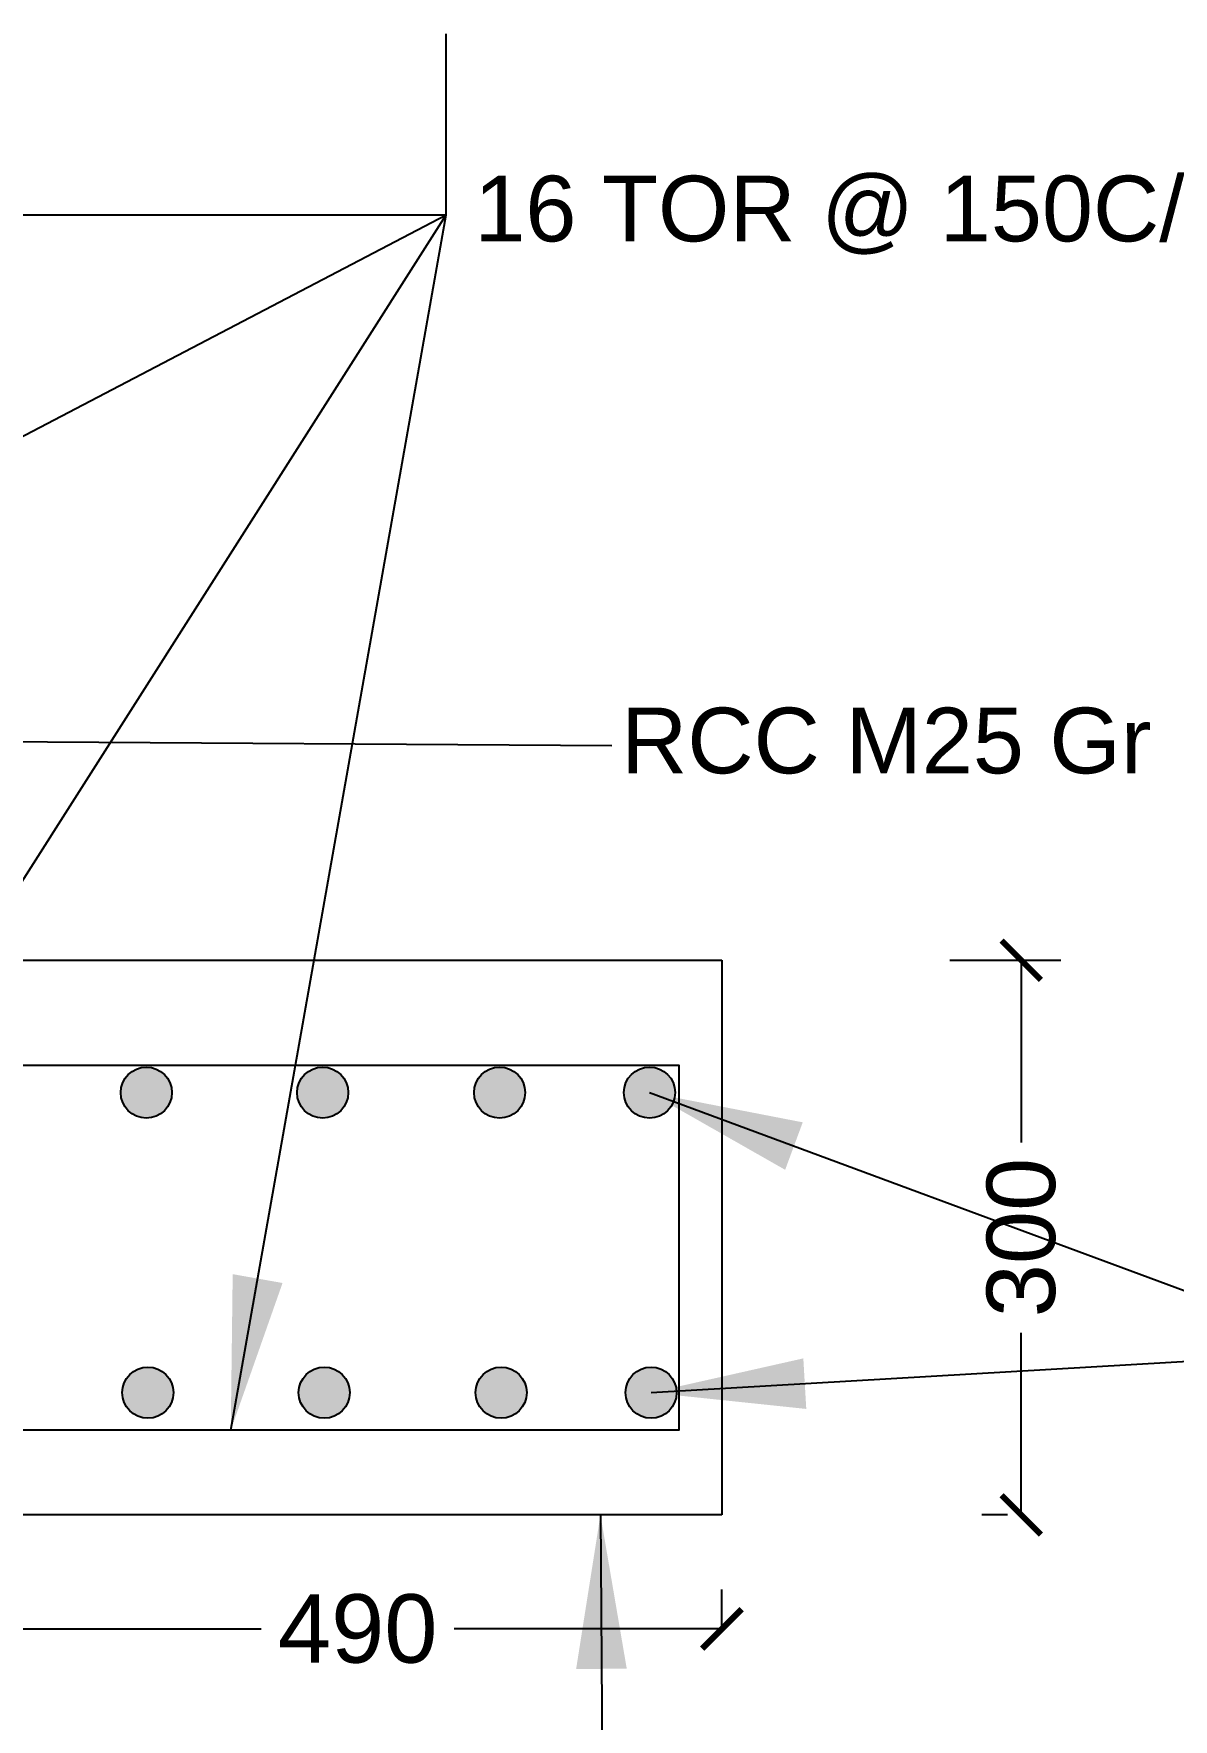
# Model space of a CAD drawing. Header units: inches. Extents: x 0 to 11487, y 0 to 10656.
# Drawn here: x 627.19 to 632.39, y 409.41 to 417.11 of the extents above; entities that cross this region are included whole.
import ezdxf

# ---------------------------------------------------------------- set-up
doc = ezdxf.new("R2010")
doc.units = ezdxf.units.IN
doc.header["$MEASUREMENT"] = 0
for name, color, linetype in [('DIMENSION', 255, 'Continuous'), ('DRAWING', 7, 'Continuous'), ('HATCH', 7, 'Continuous'), ('TEXT', 255, 'Continuous')]:
    doc.layers.add(name, color=color, linetype=linetype)
doc.styles.get("Standard").update_dxf_attribs({"font": 'arial.ttf'})
doc.styles.add('TIMES NEW ROMAN', font='times.ttf')
doc.dimstyles.new('dig', dxfattribs={"dimtxt": 0.3125, "dimasz": 0.18, "dimexe": 0.18, "dimexo": 0.0625, "dimgap": 0.09, "dimtad": 0, "dimtih": 1, "dimtoh": 1, "dimdec": 4, "dimzin": 0, "dimdsep": 46, "dimtxsty": 'Standard', "dimblk": 'ARCHTICK', "dimcen": 0.09, "dimadec": 0, "dimazin": 0, "dimtfac": 1, "dimtdec": 4, "dimtofl": 0, "dimtmove": 0, "dimatfit": 3, "dimldrblk": 'ARCHTICK', "dimfxl": 1, "dimtolj": 1, "dimtzin": 0, "dimarcsym": 0})
doc.dimstyles.new('ISO-25', dxfattribs={"dimtxt": 0.636364, "dimasz": 0.703125, "dimexe": 1.25, "dimexo": 0.625, "dimtad": 0, "dimtih": 1, "dimtoh": 1, "dimlfac": 100, "dimtxsty": 'TIMES NEW ROMAN', "dimcen": 2.5, "dimadec": 0, "dimazin": 0, "dimtfac": 1, "dimtmove": 0, "dimatfit": 3, "dimfxl": 1, "dimarcsym": 0})

# ---------------------------------------------------------------- blocks, each defined once
blk = doc.blocks.new('_ArchTick')
at = {"color": 0, "linetype": 'ByBlock', "const_width": 0.15}
blk.add_lwpolyline([(-0.5, -0.5), (0.5, 0.5)], dxfattribs=at)
blk = doc.blocks.new('*D88')
at = {"layer": 'Defpoints', "color": 0, "ltscale": 0.02, "transparency": 16777216}
for p in [(627.0045, 409.7975), (630.3294, 409.8242), (630.3294, 409.7707)]:
    blk.add_point(p, dxfattribs=at)
at = {"layer": 'DIMENSION', "color": 0, "lineweight": -2, "ltscale": 0.02, "transparency": 16777216}
for p, q in [((627.0045, 409.86), (627.0045, 410.0042)), ((630.3294, 409.8332), (630.3294, 410.0042)), ((627.0045, 409.8242), (628.2259, 409.8242)), ((630.3294, 409.8242), (629.1079, 409.8242))]:
    blk.add_line(p, q, dxfattribs=at)
at = {"layer": 'DIMENSION', "color": 0, "lineweight": -2, "ltscale": 0.02, "transparency": 16777216, "xscale": 0.18, "yscale": 0.18, "zscale": 0.18, "rotation": 180}
blk.add_blockref('_ArchTick', (627.0045, 409.8242), dxfattribs=at)
at = {"layer": 'DIMENSION', "color": 0, "lineweight": -2, "ltscale": 0.02, "transparency": 16777216, "xscale": 0.18, "yscale": 0.18, "zscale": 0.18}
blk.add_blockref('_ArchTick', (630.3294, 409.8242), dxfattribs=at)
at = {"layer": 'DIMENSION', "color": 0, "ltscale": 0.02, "transparency": 16777216, "insert": (628.6669, 409.8242), "char_height": 0.3125, "attachment_point": 5}
blk.add_mtext('\\A1;490', dxfattribs=at)
blk = doc.blocks.new('*D90')
at = {"layer": 'Defpoints', "color": 0, "ltscale": 0.02, "transparency": 16777216}
for p in [(631.3077, 412.8777), (631.6965, 410.3452), (631.6965, 410.3452)]:
    blk.add_point(p, dxfattribs=at)
at = {"layer": 'DIMENSION', "color": 0, "lineweight": -2, "ltscale": 0.02, "transparency": 16777216}
for p, q in [((631.3702, 412.8777), (631.8765, 412.8777)), ((631.6965, 412.8777), (631.6965, 412.0461)), ((631.6965, 410.3452), (631.6965, 411.1769)), ((631.634, 410.3452), (631.5165, 410.3452))]:
    blk.add_line(p, q, dxfattribs=at)
at = {"layer": 'DIMENSION', "color": 0, "lineweight": -2, "ltscale": 0.02, "transparency": 16777216, "xscale": 0.18, "yscale": 0.18, "zscale": 0.18}
for p, rotation in [((631.6965, 412.8777), 90), ((631.6965, 410.3452), 270)]:
    blk.add_blockref('_ArchTick', p, dxfattribs=dict(at, rotation=rotation))
at = {"layer": 'DIMENSION', "color": 0, "ltscale": 0.02, "transparency": 16777216, "insert": (631.6965, 411.6115), "char_height": 0.3125, "attachment_point": 5, "rotation": 90}
blk.add_mtext('\\A1;300', dxfattribs=at)

msp = doc.modelspace()

# ---------------------------------------------------------------- hatches: boundary and pattern name
at = {"layer": 'HATCH'}
for points in [[(627.58498, 412.27321, 1), (627.81842, 412.27321, 1)], [(628.39012, 412.27321, 1), (628.62356, 412.27321, 1)], [(629.19784, 412.27321, 1), (629.43129, 412.27321, 1)], [(629.88235, 412.27321, 1), (630.1158, 412.27321, 1)], [(627.59198, 410.90322, 1), (627.82542, 410.90322, 1)], [(628.39712, 410.90322, 1), (628.63056, 410.90322, 1)], [(629.20484, 410.90322, 1), (629.43828, 410.90322, 1)], [(629.88935, 410.90322, 1), (630.1228, 410.90322, 1)]]:
    msp.add_hatch(color=256, dxfattribs=at).paths.add_polyline_path(points)
h = msp.add_hatch(dxfattribs=at)
h.set_pattern_fill('AR-CONC', color=256, scale=1e-05, angle=90)
h.set_pattern_definition([(140, (1015.28891834, 0.325771576), (6.275213498e-06, 7.172601826e-05), [7.5e-06, -8.25e-05]), (85, (1015.28891834, 0.325771576), (-7.521921337e-05, -1.3875133361e-05), [6e-06, -6.6e-05]), (190.45144446, (1015.28891886, 0.32577755), (-6.8943999097e-05, 5.7850884673e-05), [6.3740192e-06, -7.01142112e-05]), (136.1842, (1015.28889834, 0.32577158), (1.6551928079e-05, 0.000106724133067), [1.125e-05, -0.00012375]), (186.63563549, (1015.28889972, 0.32578047), (-9.7411860077e-05, 9.3466194567e-05), [9.5610342e-06, -0.000105171376]), (81.18416399, (1015.28889834, 0.32577158), (-9.7411860027e-05, 9.3466194505e-05), [9e-06, -9.90000001e-05]), (111, (1015.28890334, 0.325781576), (4.02618890665e-05, 5.9690705212e-05), [7.5e-06, -8.25e-05]), (56, (1015.28890334, 0.325781576), (-7.2515004505e-05, 2.4331533192e-05), [6e-06, -6.6e-05]), (161.45144474, (1015.28890669, 0.32578655), (-3.2253115281e-05, 8.4022237673e-05), [6.374019e-06, -7.01142112e-05]), (127.5, (1015.288918337, 0.325771576), (-3.32893853831e-05, 1.2159855317e-06), [0, -6.52e-05, 0, -6.7e-05, 0, -6.625e-05]), (97.5, (1015.288918337, 0.325771576), (-3.94411711882e-05, 2.63069537442e-05), [0, -3.82e-05, 0, -6.37e-05, 0, -2.525e-05]), (57.5, (1015.288918337, 0.325749276), (2.2554871734e-06, 5.33822436172e-05), [0, -2.5e-05, 0, -7.8e-05, 0, -0.0001035]), (47.5, (1015.288918337, 0.325739276), (-1.00104982332e-05, 5.83186169342e-05), [0, -3.25e-05, 0, -5.18e-05, 0, -7.35e-05])])
h.paths.add_polyline_path([(627.58754, 412.29751), (627.58754, 412.24891, 0.1829373), (627.63225, 412.1794), (627.81301, 412.30836, 0.3272079), (627.7017, 412.38993, 0.3540366)])
h.paths.add_polyline_path([(627.63225, 412.1794, 0.1606919), (627.7017, 412.15649, 0.506923), (627.81301, 412.30836)])
h = msp.add_hatch(dxfattribs=at)
h.set_pattern_fill('AR-CONC', color=256, scale=1e-05, angle=90)
h.set_pattern_definition([(140, (1016.094058695, 0.325771576), (6.275213498e-06, 7.172601826e-05), [7.5e-06, -8.25e-05]), (85, (1016.094058695, 0.325771576), (-7.521921337e-05, -1.3875133361e-05), [6e-06, -6.6e-05]), (190.45144446, (1016.09405922, 0.32577755), (-6.8943999097e-05, 5.7850884673e-05), [6.3740192e-06, -7.01142112e-05]), (136.1842, (1016.094038695, 0.32577158), (1.6551928079e-05, 0.000106724133067), [1.125e-05, -0.00012375]), (186.63563549, (1016.09404007, 0.32578047), (-9.7411860077e-05, 9.3466194567e-05), [9.5610342e-06, -0.000105171376]), (81.18416399, (1016.0940387, 0.32577158), (-9.7411860027e-05, 9.3466194505e-05), [9e-06, -9.90000001e-05]), (111, (1016.094043695, 0.325781576), (4.02618890665e-05, 5.9690705212e-05), [7.5e-06, -8.25e-05]), (56, (1016.094043695, 0.325781576), (-7.2515004505e-05, 2.4331533192e-05), [6e-06, -6.6e-05]), (161.45144474, (1016.09404705, 0.32578655), (-3.2253115281e-05, 8.4022237673e-05), [6.374019e-06, -7.01142112e-05]), (127.5, (1016.094058695, 0.325771576), (-3.32893853831e-05, 1.2159855317e-06), [0, -6.52e-05, 0, -6.7e-05, 0, -6.625e-05]), (97.5, (1016.094058695, 0.325771576), (-3.94411711882e-05, 2.63069537442e-05), [0, -3.82e-05, 0, -6.37e-05, 0, -2.525e-05]), (57.5, (1016.094058695, 0.325749276), (2.2554871734e-06, 5.33822436172e-05), [0, -2.5e-05, 0, -7.8e-05, 0, -0.0001035]), (47.5, (1016.094058695, 0.325739276), (-1.00104982332e-05, 5.83186169342e-05), [0, -3.25e-05, 0, -5.18e-05, 0, -7.35e-05])])
h.paths.add_polyline_path([(628.39268, 412.29751), (628.39268, 412.24891, 0.1829373), (628.43739, 412.1794), (628.61815, 412.30836, 0.3272079), (628.50684, 412.38993, 0.3540366)])
h.paths.add_polyline_path([(628.43739, 412.1794, 0.1606919), (628.50684, 412.15649, 0.506923), (628.61815, 412.30836)])
h = msp.add_hatch(dxfattribs=at)
h.set_pattern_fill('AR-CONC', color=256, scale=1e-05, angle=90)
h.set_pattern_definition([(140, (1016.901780393, 0.325771576), (6.275213498e-06, 7.172601826e-05), [7.5e-06, -8.25e-05]), (85, (1016.90178039, 0.325771576), (-7.521921337e-05, -1.3875133361e-05), [6e-06, -6.6e-05]), (190.45144446, (1016.901780916, 0.32577755), (-6.8943999097e-05, 5.7850884673e-05), [6.3740192e-06, -7.01142112e-05]), (136.1842, (1016.90176039, 0.32577158), (1.6551928079e-05, 0.000106724133067), [1.125e-05, -0.00012375]), (186.63563549, (1016.90176177, 0.32578047), (-9.7411860077e-05, 9.3466194567e-05), [9.5610342e-06, -0.000105171376]), (81.18416399, (1016.90176039, 0.32577158), (-9.7411860027e-05, 9.3466194505e-05), [9e-06, -9.90000001e-05]), (111, (1016.901765393, 0.325781576), (4.02618890665e-05, 5.9690705212e-05), [7.5e-06, -8.25e-05]), (56, (1016.90176539, 0.325781576), (-7.2515004505e-05, 2.4331533192e-05), [6e-06, -6.6e-05]), (161.45144474, (1016.90176875, 0.32578655), (-3.2253115281e-05, 8.4022237673e-05), [6.374019e-06, -7.01142112e-05]), (127.5, (1016.901780393, 0.325771576), (-3.32893853831e-05, 1.2159855317e-06), [0, -6.52e-05, 0, -6.7e-05, 0, -6.625e-05]), (97.5, (1016.901780393, 0.325771576), (-3.94411711882e-05, 2.63069537442e-05), [0, -3.82e-05, 0, -6.37e-05, 0, -2.525e-05]), (57.5, (1016.901780393, 0.325749276), (2.2554871734e-06, 5.33822436172e-05), [0, -2.5e-05, 0, -7.8e-05, 0, -0.0001035]), (47.5, (1016.901780393, 0.325739276), (-1.00104982332e-05, 5.83186169342e-05), [0, -3.25e-05, 0, -5.18e-05, 0, -7.35e-05])])
h.paths.add_polyline_path([(629.2004, 412.29751), (629.2004, 412.24891, 0.1829373), (629.24511, 412.1794), (629.42587, 412.30836, 0.3272079), (629.31456, 412.38993, 0.3540366)])
h.paths.add_polyline_path([(629.24511, 412.1794, 0.1606919), (629.31456, 412.15649, 0.506923), (629.42587, 412.30836)])
h = msp.add_hatch(dxfattribs=at)
h.set_pattern_fill('AR-CONC', color=256, scale=1e-05, angle=90)
h.set_pattern_definition([(140, (1017.58629256, 0.325771576), (6.275213498e-06, 7.172601826e-05), [7.5e-06, -8.25e-05]), (85, (1017.58629256, 0.325771576), (-7.521921337e-05, -1.3875133361e-05), [6e-06, -6.6e-05]), (190.45144446, (1017.586293085, 0.32577755), (-6.8943999097e-05, 5.7850884673e-05), [6.3740192e-06, -7.01142112e-05]), (136.1842, (1017.58627256, 0.32577158), (1.6551928079e-05, 0.000106724133067), [1.125e-05, -0.00012375]), (186.63563549, (1017.58627394, 0.32578047), (-9.7411860077e-05, 9.3466194567e-05), [9.5610342e-06, -0.000105171376]), (81.18416399, (1017.58627256, 0.32577158), (-9.7411860027e-05, 9.3466194505e-05), [9e-06, -9.90000001e-05]), (111, (1017.58627756, 0.325781576), (4.02618890665e-05, 5.9690705212e-05), [7.5e-06, -8.25e-05]), (56, (1017.58627756, 0.325781576), (-7.2515004505e-05, 2.4331533192e-05), [6e-06, -6.6e-05]), (161.45144474, (1017.58628092, 0.32578655), (-3.2253115281e-05, 8.4022237673e-05), [6.374019e-06, -7.01142112e-05]), (127.5, (1017.586292562, 0.325771576), (-3.32893853831e-05, 1.2159855317e-06), [0, -6.52e-05, 0, -6.7e-05, 0, -6.625e-05]), (97.5, (1017.586292562, 0.325771576), (-3.94411711882e-05, 2.63069537442e-05), [0, -3.82e-05, 0, -6.37e-05, 0, -2.525e-05]), (57.5, (1017.586292562, 0.325749276), (2.2554871734e-06, 5.33822436172e-05), [0, -2.5e-05, 0, -7.8e-05, 0, -0.0001035]), (47.5, (1017.58629256, 0.325739276), (-1.00104982332e-05, 5.83186169342e-05), [0, -3.25e-05, 0, -5.18e-05, 0, -7.35e-05])])
h.paths.add_polyline_path([(629.88491, 412.29751), (629.88491, 412.24891, 0.1829373), (629.92962, 412.1794), (630.11038, 412.30836, 0.3272079), (629.99908, 412.38993, 0.3540366)])
h.paths.add_polyline_path([(629.92962, 412.1794, 0.1606919), (629.99908, 412.15649, 0.506923), (630.11038, 412.30836)])
h = msp.add_hatch(dxfattribs=at)
h.set_pattern_fill('AR-CONC', color=256, scale=1e-05, angle=90)
h.set_pattern_definition([(140, (1015.295916386, -1.04421411), (6.275213498e-06, 7.172601826e-05), [7.5e-06, -8.25e-05]), (85, (1015.295916386, -1.04421411), (-7.521921337e-05, -1.3875133361e-05), [6e-06, -6.6e-05]), (190.45144446, (1015.29591691, -1.044208134), (-6.8943999097e-05, 5.7850884673e-05), [6.3740192e-06, -7.01142112e-05]), (136.1842, (1015.295896386, -1.04421411), (1.6551928079e-05, 0.000106724133067), [1.125e-05, -0.00012375]), (186.63563549, (1015.29589776, -1.04420522), (-9.7411860077e-05, 9.3466194567e-05), [9.5610342e-06, -0.000105171376]), (81.18416399, (1015.29589639, -1.04421411), (-9.7411860027e-05, 9.3466194505e-05), [9e-06, -9.90000001e-05]), (111, (1015.295901386, -1.04420411), (4.02618890665e-05, 5.9690705212e-05), [7.5e-06, -8.25e-05]), (56, (1015.295901386, -1.04420411), (-7.2515004505e-05, 2.4331533192e-05), [6e-06, -6.6e-05]), (161.45144474, (1015.29590474, -1.04419914), (-3.2253115281e-05, 8.4022237673e-05), [6.374019e-06, -7.01142112e-05]), (127.5, (1015.295916386, -1.044214112), (-3.32893853831e-05, 1.2159855317e-06), [0, -6.52e-05, 0, -6.7e-05, 0, -6.625e-05]), (97.5, (1015.295916386, -1.04421411), (-3.94411711882e-05, 2.63069537442e-05), [0, -3.82e-05, 0, -6.37e-05, 0, -2.525e-05]), (57.5, (1015.295916386, -1.044236412), (2.2554871734e-06, 5.33822436172e-05), [0, -2.5e-05, 0, -7.8e-05, 0, -0.0001035]), (47.5, (1015.295916386, -1.04424641), (-1.00104982332e-05, 5.83186169342e-05), [0, -3.25e-05, 0, -5.18e-05, 0, -7.35e-05])])
h.paths.add_polyline_path([(627.59453, 410.92753), (627.59453, 410.87892, 0.1829373), (627.63924, 410.80941), (627.82, 410.93837, 0.3272079), (627.7087, 411.01995, 0.3540366)])
h.paths.add_polyline_path([(627.63924, 410.80941, 0.1606919), (627.7087, 410.7865, 0.506923), (627.82, 410.93837)])
h = msp.add_hatch(dxfattribs=at)
h.set_pattern_fill('AR-CONC', color=256, scale=1e-05, angle=90)
h.set_pattern_definition([(140, (1016.10105674, -1.04421411), (6.275213498e-06, 7.172601826e-05), [7.5e-06, -8.25e-05]), (85, (1016.10105674, -1.04421411), (-7.521921337e-05, -1.3875133361e-05), [6e-06, -6.6e-05]), (190.45144446, (1016.101057266, -1.044208134), (-6.8943999097e-05, 5.7850884673e-05), [6.3740192e-06, -7.01142112e-05]), (136.1842, (1016.10103674, -1.04421411), (1.6551928079e-05, 0.000106724133067), [1.125e-05, -0.00012375]), (186.63563549, (1016.10103812, -1.04420522), (-9.7411860077e-05, 9.3466194567e-05), [9.5610342e-06, -0.000105171376]), (81.18416399, (1016.10103674, -1.04421411), (-9.7411860027e-05, 9.3466194505e-05), [9e-06, -9.90000001e-05]), (111, (1016.10104174, -1.04420411), (4.02618890665e-05, 5.9690705212e-05), [7.5e-06, -8.25e-05]), (56, (1016.10104174, -1.04420411), (-7.2515004505e-05, 2.4331533192e-05), [6e-06, -6.6e-05]), (161.45144474, (1016.1010451, -1.04419914), (-3.2253115281e-05, 8.4022237673e-05), [6.374019e-06, -7.01142112e-05]), (127.5, (1016.101056743, -1.044214112), (-3.32893853831e-05, 1.2159855317e-06), [0, -6.52e-05, 0, -6.7e-05, 0, -6.625e-05]), (97.5, (1016.101056743, -1.04421411), (-3.94411711882e-05, 2.63069537442e-05), [0, -3.82e-05, 0, -6.37e-05, 0, -2.525e-05]), (57.5, (1016.101056743, -1.044236412), (2.2554871734e-06, 5.33822436172e-05), [0, -2.5e-05, 0, -7.8e-05, 0, -0.0001035]), (47.5, (1016.101056743, -1.04424641), (-1.00104982332e-05, 5.83186169342e-05), [0, -3.25e-05, 0, -5.18e-05, 0, -7.35e-05])])
h.paths.add_polyline_path([(628.39967, 410.92753), (628.39967, 410.87892, 0.1829373), (628.44438, 410.80941), (628.62514, 410.93837, 0.3272079), (628.51384, 411.01995, 0.3540366)])
h.paths.add_polyline_path([(628.44438, 410.80941, 0.1606919), (628.51384, 410.7865, 0.506923), (628.62514, 410.93837)])
h = msp.add_hatch(dxfattribs=at)
h.set_pattern_fill('AR-CONC', color=256, scale=1e-05, angle=90)
h.set_pattern_definition([(140, (1016.90877844, -1.04421411), (6.275213498e-06, 7.172601826e-05), [7.5e-06, -8.25e-05]), (85, (1016.90877844, -1.04421411), (-7.521921337e-05, -1.3875133361e-05), [6e-06, -6.6e-05]), (190.45144446, (1016.908778964, -1.044208134), (-6.8943999097e-05, 5.7850884673e-05), [6.3740192e-06, -7.01142112e-05]), (136.1842, (1016.90875844, -1.04421411), (1.6551928079e-05, 0.000106724133067), [1.125e-05, -0.00012375]), (186.63563549, (1016.90875982, -1.04420522), (-9.7411860077e-05, 9.3466194567e-05), [9.5610342e-06, -0.000105171376]), (81.18416399, (1016.90875844, -1.04421411), (-9.7411860027e-05, 9.3466194505e-05), [9e-06, -9.90000001e-05]), (111, (1016.90876344, -1.04420411), (4.02618890665e-05, 5.9690705212e-05), [7.5e-06, -8.25e-05]), (56, (1016.90876344, -1.04420411), (-7.2515004505e-05, 2.4331533192e-05), [6e-06, -6.6e-05]), (161.45144474, (1016.908766796, -1.04419914), (-3.2253115281e-05, 8.4022237673e-05), [6.374019e-06, -7.01142112e-05]), (127.5, (1016.90877844, -1.044214112), (-3.32893853831e-05, 1.2159855317e-06), [0, -6.52e-05, 0, -6.7e-05, 0, -6.625e-05]), (97.5, (1016.90877844, -1.04421411), (-3.94411711882e-05, 2.63069537442e-05), [0, -3.82e-05, 0, -6.37e-05, 0, -2.525e-05]), (57.5, (1016.90877844, -1.044236412), (2.2554871734e-06, 5.33822436172e-05), [0, -2.5e-05, 0, -7.8e-05, 0, -0.0001035]), (47.5, (1016.90877844, -1.04424641), (-1.00104982332e-05, 5.83186169342e-05), [0, -3.25e-05, 0, -5.18e-05, 0, -7.35e-05])])
h.paths.add_polyline_path([(629.2074, 410.92753), (629.2074, 410.87892, 0.1829373), (629.25211, 410.80941), (629.43287, 410.93837, 0.3272079), (629.32156, 411.01995, 0.3540366)])
h.paths.add_polyline_path([(629.25211, 410.80941, 0.1606919), (629.32156, 410.7865, 0.506923), (629.43287, 410.93837)])
h = msp.add_hatch(dxfattribs=at)
h.set_pattern_fill('AR-CONC', color=256, scale=1e-05, angle=90)
h.set_pattern_definition([(140, (1017.59329061, -1.04421411), (6.275213498e-06, 7.172601826e-05), [7.5e-06, -8.25e-05]), (85, (1017.59329061, -1.04421411), (-7.521921337e-05, -1.3875133361e-05), [6e-06, -6.6e-05]), (190.45144446, (1017.59329113, -1.044208134), (-6.8943999097e-05, 5.7850884673e-05), [6.3740192e-06, -7.01142112e-05]), (136.1842, (1017.59327061, -1.04421411), (1.6551928079e-05, 0.000106724133067), [1.125e-05, -0.00012375]), (186.63563549, (1017.59327199, -1.04420522), (-9.7411860077e-05, 9.3466194567e-05), [9.5610342e-06, -0.000105171376]), (81.18416399, (1017.59327061, -1.04421411), (-9.7411860027e-05, 9.3466194505e-05), [9e-06, -9.90000001e-05]), (111, (1017.59327561, -1.04420411), (4.02618890665e-05, 5.9690705212e-05), [7.5e-06, -8.25e-05]), (56, (1017.59327561, -1.04420411), (-7.2515004505e-05, 2.4331533192e-05), [6e-06, -6.6e-05]), (161.45144474, (1017.593278965, -1.04419914), (-3.2253115281e-05, 8.4022237673e-05), [6.374019e-06, -7.01142112e-05]), (127.5, (1017.59329061, -1.044214112), (-3.32893853831e-05, 1.2159855317e-06), [0, -6.52e-05, 0, -6.7e-05, 0, -6.625e-05]), (97.5, (1017.59329061, -1.04421411), (-3.94411711882e-05, 2.63069537442e-05), [0, -3.82e-05, 0, -6.37e-05, 0, -2.525e-05]), (57.5, (1017.59329061, -1.044236412), (2.2554871734e-06, 5.33822436172e-05), [0, -2.5e-05, 0, -7.8e-05, 0, -0.0001035]), (47.5, (1017.59329061, -1.04424641), (-1.00104982332e-05, 5.83186169342e-05), [0, -3.25e-05, 0, -5.18e-05, 0, -7.35e-05])])
h.paths.add_polyline_path([(629.89191, 410.92753), (629.89191, 410.87892, 0.1829373), (629.93662, 410.80941), (630.11738, 410.93837, 0.3272079), (630.00607, 411.01995, 0.3540366)])
h.paths.add_polyline_path([(629.93662, 410.80941, 0.1606919), (630.00607, 410.7865, 0.506923), (630.11738, 410.93837)])

# ---------------------------------------------------------------- linework, layer by layer
at = {"layer": 'DRAWING'}
for p, q in [((625.87556, 412.87775), (630.32936, 412.87775)), ((630.32936, 412.87775), (630.32936, 410.34523)), ((630.32936, 410.34523), (625.87556, 410.34523))]:
    msp.add_line(p, q, dxfattribs=at)
msp.add_lwpolyline([(623.0653, 412.39781), (630.1331, 412.39781), (630.1331, 410.73171), (623.0653, 410.73171)], close=True, dxfattribs=at)
for centre in [(627.7017, 412.27321), (628.50684, 412.27321), (629.31456, 412.27321), (629.99908, 412.27321), (627.7087, 410.90322), (628.51384, 410.90322), (629.32156, 410.90322), (630.00607, 410.90322)]:
    msp.add_circle(centre, 0.11672, dxfattribs=at)

# ---------------------------------------------------------------- texts
at = {"layer": 'TEXT', "char_height": 0.3, "width": 3.5076214, "attachment_point": 1}
for s, insert in [('16 TOR @ 150C/C', (629.19917, 416.45975)), ('RCC M25 Gr', (629.86893, 414.03079))]:
    msp.add_mtext(s, dxfattribs=dict(at, insert=insert))

# ---------------------------------------------------------------- dimensions: what is measured, and where the dimension line sits
at = {"layer": 'DIMENSION', "ltscale": 0.02}
dim = msp.add_linear_dim(base=(631.69645, 410.34523), p1=(631.30769, 412.87775), p2=(631.69645, 410.34523), angle=90, text='300', dimstyle='dig', dxfattribs=at)
dim.commit()
dim.dimension.update_dxf_attribs({"geometry": '*D90', "text_midpoint": (631.69645, 411.61149), "text_rotation": 90})
dim = msp.add_linear_dim(base=(630.32936, 409.82425), p1=(627.00449, 409.79745), p2=(630.32936, 409.77066), text='490', dimstyle='dig', dxfattribs=at)
dim.commit()
dim.dimension.update_dxf_attribs({"geometry": '*D88', "text_midpoint": (628.66692, 409.82425)})

# ---------------------------------------------------------------- leaders
at = {"layer": 'DRAWING', "ltscale": 0.02}
for points in [[(628.08715, 410.73171), (629.07066, 416.28042), (629.07066, 417.10803)], [(625.46137, 416.28042), (629.07066, 416.28042)], [(623.42846, 413.33205), (629.07066, 416.28042)], [(626.5992, 412.39781), (629.07066, 416.28042)], [(629.99908, 412.27321), (633.19557, 411.08952)], [(630.00607, 410.90322), (633.19557, 411.08952)]]:
    msp.add_leader(points, dimstyle='ISO-25', override={"dimgap": 0.625, "dimtad": 0}, dxfattribs=at)
at = {"layer": 'HATCH', "ltscale": 0.02}
for points in [[(625.46137, 413.8875), (629.82662, 413.85786)], [(629.77503, 410.34523), (629.78468, 408.85319), (633.24901, 408.85319)]]:
    msp.add_leader(points, dimstyle='ISO-25', override={"dimgap": 0.625, "dimtad": 0}, dxfattribs=at)

doc.saveas('drawing.dxf')
